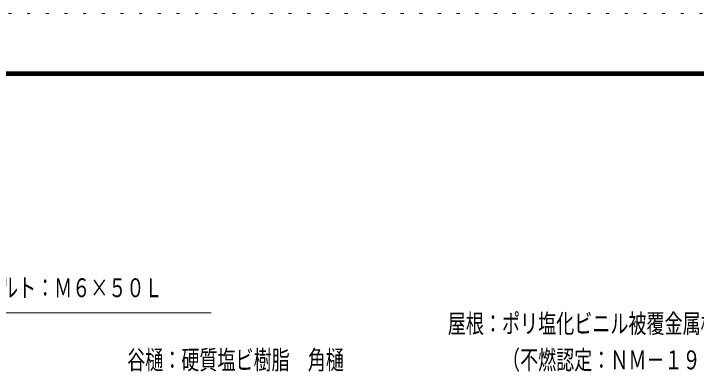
# Model space of a CAD drawing. Units: millimetres, scale not verified. Extents: x -37128 to 37128, y -14700 to 14700.
# Drawn here: x 27249 to 33828, y 11186 to 14700 of the extents above; entities that cross this region are included whole.
import ezdxf
from ezdxf.enums import TextEntityAlignment as Align

# ---------------------------------------------------------------- set-up
doc = ezdxf.new("R2010")
doc.units = ezdxf.units.MM
doc.header["$LTSCALE"] = 60
doc.linetypes.add('USER4', pattern=[3, 0.5, -2.5])
for name, color, linetype, lineweight in [('0-A_2-5DIM', 3, 'Continuous', 18), ('0-C_F-F', 5, 'Continuous', 18), ('0-D_F-E_J_ADD', 3, 'USER4', 18)]:
    doc.layers.add(name, color=color, linetype=linetype, lineweight=lineweight)
doc.styles.add('ＭＳ ゴシック', font='')
doc.styles.get('ＭＳ ゴシック').set_extended_font_data('MS Gothic')

msp = doc.modelspace()

# ---------------------------------------------------------------- linework, layer by layer
at = {"layer": '0-A_2-5DIM'}
msp.add_line((29150.83, 11818.25), (26350.83, 11818.25), dxfattribs=at)
at = {"layer": '0-C_F-F'}
for points in [[(36428.07, -14000), (36428.07, 14140), (-3751.93, 14140), (-3751.93, -14000)], [(36424.56, -13996.5), (-3748.43, -13996.5), (-3748.43, 14136.5), (36424.56, 14136.5)], [(36421.07, -13993), (36421.07, 14133), (-3744.93, 14133), (-3744.93, -13993)], [(36417.57, -13989.5), (36417.57, 14129.5), (-3741.43, 14129.5), (-3741.43, -13989.5)], [(36414.07, -13986), (36414.07, 14126), (-3737.93, 14126), (-3737.93, -13986)], [(36410.57, -13982.5), (36410.57, 14122.5), (-3734.43, 14122.5), (-3734.43, -13982.5)], [(36407.06, -13979), (-3730.93, -13979), (-3730.93, 14119), (36407.06, 14119)], [(36403.57, -13975.5), (-3727.43, -13975.5), (-3727.43, 14115.5), (36403.57, 14115.5)], [(36400.07, -13972), (36400.07, 14112), (-3723.93, 14112), (-3723.93, -13972)], [(36396.57, -13968.5), (-3720.43, -13968.5), (-3720.43, 14108.5), (36396.57, 14108.5)], [(36393.07, -13965), (36393.07, 14105), (-3716.93, 14105), (-3716.93, -13965)]]:
    msp.add_lwpolyline(points, close=True, dxfattribs=at)
at = {"layer": '0-D_F-E_J_ADD', "color": 5}
msp.add_lwpolyline([(37128.07, -14700), (37128.07, 14700), (-4451.93, 14700), (-4451.93, -14700)], close=True, dxfattribs=at)

# ---------------------------------------------------------------- texts
at = {"layer": '0-A_2-5DIM', "color": 7, "style": 'ＭＳ ゴシック', "width": 0.7}
for s, p in [('フックボルト：Ｍ６×５０Ｌ', (26420.84, 11913.12)), ('屋根：ポリ塩化ビニル被覆金属板', (31432.96, 11567.77)), ('谷樋：硬質塩ビ樹脂\u3000角樋', (28342.58, 11217.77)), ('\u3000\u3000\u3000（不燃認定：ＮＭ－１９５７）', (31432.96, 11217.77))]:
    msp.add_text(s, height=182.3, dxfattribs=at).set_placement(p, align=Align.BOTTOM_LEFT)

doc.saveas('drawing.dxf')
